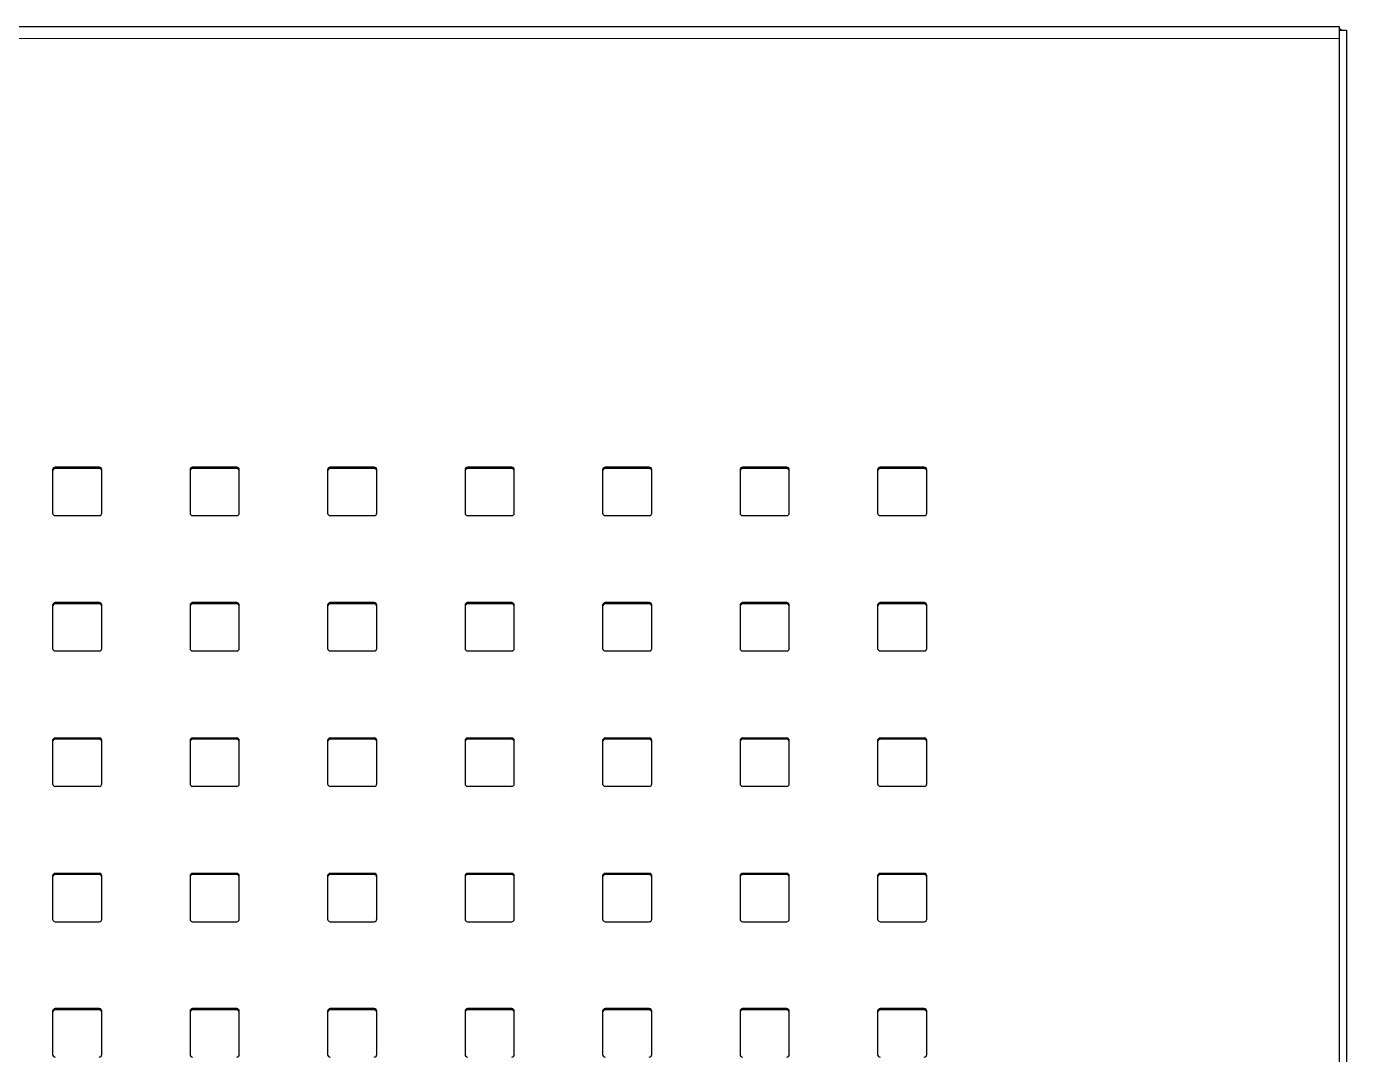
# Model space of a CAD drawing. Header units: millimetres. Extents: x -218071 to -203542, y 15363 to 51382.
# Drawn here: x -217471.24 to -217444.35, y 51361.09 to 51382.04 of the extents above; entities that cross this region are included whole.
import ezdxf

# ---------------------------------------------------------------- set-up
doc = ezdxf.new("R2010")
doc.units = ezdxf.units.MM
doc.header["$LTSCALE"] = 4
doc.layers.add('TPF-EQUIPEMENT', color=7, linetype='Continuous')

msp = doc.modelspace()

# ---------------------------------------------------------------- linework, layer by layer
at = {"layer": 'TPF-EQUIPEMENT', "color": 7, "linetype": 'Continuous', "lineweight": 25, "transparency": 33554671}
for p, q in [((-217638.703, 51382.036), (-217444.503, 51382.036)), ((-217444.503, 51382.036), (-217444.502, 51312.233)), ((-217444.503, 51382.036), (-217444.503, 51381.788)), ((-217444.503, 51381.961), (-217444.353, 51381.961)), ((-217444.353, 51381.961), (-217444.352, 51312.204)), ((-217444.353, 51381.961), (-217444.353, 51381.795)), ((-217470.702, 51373.004), (-217470.702, 51372.118)), ((-217469.752, 51373.053), (-217470.652, 51373.053)), ((-217469.752, 51373.027), (-217470.652, 51373.027)), ((-217469.702, 51372.118), (-217469.702, 51373.004)), ((-217467.902, 51373.004), (-217467.902, 51372.118)), ((-217466.952, 51373.053), (-217467.852, 51373.053)), ((-217466.952, 51373.027), (-217467.852, 51373.027)), ((-217466.902, 51372.118), (-217466.902, 51373.004)), ((-217465.102, 51373.004), (-217465.102, 51372.118)), ((-217464.152, 51373.053), (-217465.052, 51373.053)), ((-217464.152, 51373.027), (-217465.052, 51373.027)), ((-217464.102, 51372.118), (-217464.102, 51373.004)), ((-217462.302, 51373.004), (-217462.302, 51372.118)), ((-217461.352, 51373.053), (-217462.252, 51373.053)), ((-217461.352, 51373.027), (-217462.252, 51373.027)), ((-217461.302, 51372.118), (-217461.302, 51373.004)), ((-217459.502, 51373.004), (-217459.502, 51372.118)), ((-217458.552, 51373.053), (-217459.452, 51373.053)), ((-217458.552, 51373.027), (-217459.452, 51373.027)), ((-217458.502, 51372.118), (-217458.502, 51373.004)), ((-217456.702, 51373.004), (-217456.702, 51372.118)), ((-217455.752, 51373.053), (-217456.652, 51373.053)), ((-217455.752, 51373.027), (-217456.652, 51373.027)), ((-217455.702, 51372.118), (-217455.702, 51373.004)), ((-217453.902, 51373.004), (-217453.902, 51372.118)), ((-217452.952, 51373.053), (-217453.852, 51373.053)), ((-217452.952, 51373.027), (-217453.852, 51373.027)), ((-217452.902, 51372.118), (-217452.902, 51373.004)), ((-217470.652, 51372.069), (-217469.752, 51372.069)), ((-217467.852, 51372.069), (-217466.952, 51372.069)), ((-217465.052, 51372.069), (-217464.152, 51372.069)), ((-217462.252, 51372.069), (-217461.352, 51372.069)), ((-217459.452, 51372.069), (-217458.552, 51372.069)), ((-217456.652, 51372.069), (-217455.752, 51372.069)), ((-217453.852, 51372.069), (-217452.952, 51372.069)), ((-217470.702, 51370.247), (-217470.702, 51369.36)), ((-217469.752, 51370.296), (-217470.652, 51370.296)), ((-217469.752, 51370.27), (-217470.652, 51370.27)), ((-217469.702, 51369.36), (-217469.702, 51370.247)), ((-217467.902, 51370.247), (-217467.902, 51369.36)), ((-217466.952, 51370.296), (-217467.852, 51370.296)), ((-217466.952, 51370.27), (-217467.852, 51370.27)), ((-217466.902, 51369.36), (-217466.902, 51370.247)), ((-217465.102, 51370.247), (-217465.102, 51369.36)), ((-217464.152, 51370.296), (-217465.052, 51370.296)), ((-217464.152, 51370.27), (-217465.052, 51370.27)), ((-217464.102, 51369.36), (-217464.102, 51370.247)), ((-217462.302, 51370.247), (-217462.302, 51369.36)), ((-217461.352, 51370.296), (-217462.252, 51370.296)), ((-217461.352, 51370.27), (-217462.252, 51370.27)), ((-217461.302, 51369.36), (-217461.302, 51370.247)), ((-217459.502, 51370.247), (-217459.502, 51369.36)), ((-217458.552, 51370.296), (-217459.452, 51370.296)), ((-217458.552, 51370.27), (-217459.452, 51370.27)), ((-217458.502, 51369.36), (-217458.502, 51370.247)), ((-217456.702, 51370.247), (-217456.702, 51369.36)), ((-217455.752, 51370.296), (-217456.652, 51370.296)), ((-217455.752, 51370.27), (-217456.652, 51370.27)), ((-217455.702, 51369.36), (-217455.702, 51370.247)), ((-217453.902, 51370.247), (-217453.902, 51369.36)), ((-217452.952, 51370.296), (-217453.852, 51370.296)), ((-217452.952, 51370.27), (-217453.852, 51370.27)), ((-217452.902, 51369.36), (-217452.902, 51370.247)), ((-217470.652, 51369.311), (-217469.752, 51369.311)), ((-217467.852, 51369.311), (-217466.952, 51369.311)), ((-217465.052, 51369.311), (-217464.152, 51369.311)), ((-217462.252, 51369.311), (-217461.352, 51369.311)), ((-217459.452, 51369.311), (-217458.552, 51369.311)), ((-217456.652, 51369.311), (-217455.752, 51369.311)), ((-217453.852, 51369.311), (-217452.952, 51369.311)), ((-217469.752, 51367.538), (-217470.652, 51367.538)), ((-217466.952, 51367.538), (-217467.852, 51367.538)), ((-217464.152, 51367.538), (-217465.052, 51367.538)), ((-217461.352, 51367.538), (-217462.252, 51367.538)), ((-217458.552, 51367.538), (-217459.452, 51367.538)), ((-217455.752, 51367.538), (-217456.652, 51367.538)), ((-217452.952, 51367.538), (-217453.852, 51367.538)), ((-217470.702, 51367.489), (-217470.702, 51366.603)), ((-217469.752, 51367.512), (-217470.652, 51367.512)), ((-217469.702, 51366.603), (-217469.702, 51367.489)), ((-217467.902, 51367.489), (-217467.902, 51366.603)), ((-217466.952, 51367.512), (-217467.852, 51367.512)), ((-217466.902, 51366.603), (-217466.902, 51367.489)), ((-217465.102, 51367.489), (-217465.102, 51366.603)), ((-217464.152, 51367.512), (-217465.052, 51367.512)), ((-217464.102, 51366.603), (-217464.102, 51367.489)), ((-217462.302, 51367.489), (-217462.302, 51366.603)), ((-217461.352, 51367.512), (-217462.252, 51367.512)), ((-217461.302, 51366.603), (-217461.302, 51367.489)), ((-217459.502, 51367.489), (-217459.502, 51366.603)), ((-217458.552, 51367.512), (-217459.452, 51367.512)), ((-217458.502, 51366.603), (-217458.502, 51367.489)), ((-217456.702, 51367.489), (-217456.702, 51366.603)), ((-217455.752, 51367.512), (-217456.652, 51367.512)), ((-217455.702, 51366.603), (-217455.702, 51367.489)), ((-217453.902, 51367.489), (-217453.902, 51366.603)), ((-217452.952, 51367.512), (-217453.852, 51367.512)), ((-217452.902, 51366.603), (-217452.902, 51367.489)), ((-217470.652, 51366.554), (-217469.752, 51366.554)), ((-217467.852, 51366.554), (-217466.952, 51366.554)), ((-217465.052, 51366.554), (-217464.152, 51366.554)), ((-217462.252, 51366.554), (-217461.352, 51366.554)), ((-217459.452, 51366.554), (-217458.552, 51366.554)), ((-217456.652, 51366.554), (-217455.752, 51366.554)), ((-217453.852, 51366.554), (-217452.952, 51366.554)), ((-217470.702, 51364.732), (-217470.702, 51363.845)), ((-217469.752, 51364.781), (-217470.652, 51364.781)), ((-217469.752, 51364.755), (-217470.652, 51364.755)), ((-217469.702, 51363.845), (-217469.702, 51364.732)), ((-217467.902, 51364.732), (-217467.902, 51363.845)), ((-217466.952, 51364.781), (-217467.852, 51364.781)), ((-217466.952, 51364.755), (-217467.852, 51364.755)), ((-217466.902, 51363.845), (-217466.902, 51364.732)), ((-217465.102, 51364.732), (-217465.102, 51363.845)), ((-217464.152, 51364.781), (-217465.052, 51364.781)), ((-217464.152, 51364.755), (-217465.052, 51364.755)), ((-217464.102, 51363.845), (-217464.102, 51364.732)), ((-217462.302, 51364.732), (-217462.302, 51363.845)), ((-217461.352, 51364.781), (-217462.252, 51364.781)), ((-217461.352, 51364.755), (-217462.252, 51364.755)), ((-217461.302, 51363.845), (-217461.302, 51364.732)), ((-217459.502, 51364.732), (-217459.502, 51363.845)), ((-217458.552, 51364.781), (-217459.452, 51364.781)), ((-217458.552, 51364.755), (-217459.452, 51364.755)), ((-217458.502, 51363.845), (-217458.502, 51364.732)), ((-217456.702, 51364.732), (-217456.702, 51363.845)), ((-217455.752, 51364.781), (-217456.652, 51364.781)), ((-217455.752, 51364.755), (-217456.652, 51364.755)), ((-217455.702, 51363.845), (-217455.702, 51364.732)), ((-217453.902, 51364.732), (-217453.902, 51363.845)), ((-217452.952, 51364.781), (-217453.852, 51364.781)), ((-217452.952, 51364.755), (-217453.852, 51364.755)), ((-217452.902, 51363.845), (-217452.902, 51364.732)), ((-217470.652, 51363.796), (-217469.752, 51363.796)), ((-217467.852, 51363.796), (-217466.952, 51363.796)), ((-217465.052, 51363.796), (-217464.152, 51363.796)), ((-217462.252, 51363.796), (-217461.352, 51363.796)), ((-217459.452, 51363.796), (-217458.552, 51363.796)), ((-217456.652, 51363.796), (-217455.752, 51363.796)), ((-217453.852, 51363.796), (-217452.952, 51363.796)), ((-217470.702, 51361.974), (-217470.702, 51361.088)), ((-217469.752, 51362.024), (-217470.652, 51362.024)), ((-217469.752, 51361.998), (-217470.652, 51361.998)), ((-217469.702, 51361.088), (-217469.702, 51361.974)), ((-217467.902, 51361.974), (-217467.902, 51361.088)), ((-217466.952, 51362.024), (-217467.852, 51362.024)), ((-217466.952, 51361.998), (-217467.852, 51361.998)), ((-217466.902, 51361.088), (-217466.902, 51361.974)), ((-217465.102, 51361.974), (-217465.102, 51361.088)), ((-217464.152, 51362.024), (-217465.052, 51362.024)), ((-217464.152, 51361.998), (-217465.052, 51361.998)), ((-217464.102, 51361.088), (-217464.102, 51361.974)), ((-217462.302, 51361.974), (-217462.302, 51361.088)), ((-217461.352, 51362.024), (-217462.252, 51362.024)), ((-217461.352, 51361.998), (-217462.252, 51361.998)), ((-217461.302, 51361.088), (-217461.302, 51361.974)), ((-217459.502, 51361.974), (-217459.502, 51361.088)), ((-217458.552, 51362.024), (-217459.452, 51362.024)), ((-217458.552, 51361.998), (-217459.452, 51361.998)), ((-217458.502, 51361.088), (-217458.502, 51361.974)), ((-217456.702, 51361.974), (-217456.702, 51361.088)), ((-217455.752, 51362.024), (-217456.652, 51362.024)), ((-217455.752, 51361.998), (-217456.652, 51361.998)), ((-217455.702, 51361.088), (-217455.702, 51361.974)), ((-217453.902, 51361.974), (-217453.902, 51361.088)), ((-217452.952, 51362.024), (-217453.852, 51362.024)), ((-217452.952, 51361.998), (-217453.852, 51361.998)), ((-217452.902, 51361.088), (-217452.902, 51361.974))]:
    msp.add_line(p, q, dxfattribs=at)
at = {"layer": 'TPF-EQUIPEMENT', "color": 8, "linetype": 'Continuous', "lineweight": 18, "transparency": 33554671}
for p, q in [((-217638.703, 51381.788), (-217444.503, 51381.788)), ((-217470.652, 51373.027), (-217470.652, 51373.053)), ((-217469.752, 51373.027), (-217469.752, 51373.053)), ((-217467.852, 51373.027), (-217467.852, 51373.053)), ((-217466.952, 51373.027), (-217466.952, 51373.053)), ((-217465.052, 51373.027), (-217465.052, 51373.053)), ((-217464.152, 51373.027), (-217464.152, 51373.053)), ((-217462.252, 51373.027), (-217462.252, 51373.053)), ((-217461.352, 51373.027), (-217461.352, 51373.053)), ((-217459.452, 51373.027), (-217459.452, 51373.053)), ((-217458.552, 51373.027), (-217458.552, 51373.053)), ((-217456.652, 51373.027), (-217456.652, 51373.053)), ((-217455.752, 51373.027), (-217455.752, 51373.053)), ((-217453.852, 51373.027), (-217453.852, 51373.053)), ((-217452.952, 51373.027), (-217452.952, 51373.053)), ((-217470.652, 51370.27), (-217470.652, 51370.296)), ((-217469.752, 51370.27), (-217469.752, 51370.296)), ((-217467.852, 51370.27), (-217467.852, 51370.296)), ((-217466.952, 51370.27), (-217466.952, 51370.296)), ((-217465.052, 51370.27), (-217465.052, 51370.296)), ((-217464.152, 51370.27), (-217464.152, 51370.296)), ((-217462.252, 51370.27), (-217462.252, 51370.296)), ((-217461.352, 51370.27), (-217461.352, 51370.296)), ((-217459.452, 51370.27), (-217459.452, 51370.296)), ((-217458.552, 51370.27), (-217458.552, 51370.296)), ((-217456.652, 51370.27), (-217456.652, 51370.296)), ((-217455.752, 51370.27), (-217455.752, 51370.296)), ((-217453.852, 51370.27), (-217453.852, 51370.296)), ((-217452.952, 51370.27), (-217452.952, 51370.296)), ((-217470.652, 51367.512), (-217470.652, 51367.538)), ((-217469.752, 51367.512), (-217469.752, 51367.538)), ((-217467.852, 51367.512), (-217467.852, 51367.538)), ((-217466.952, 51367.512), (-217466.952, 51367.538)), ((-217465.052, 51367.512), (-217465.052, 51367.538)), ((-217464.152, 51367.512), (-217464.152, 51367.538)), ((-217462.252, 51367.512), (-217462.252, 51367.538)), ((-217461.352, 51367.512), (-217461.352, 51367.538)), ((-217459.452, 51367.512), (-217459.452, 51367.538)), ((-217458.552, 51367.512), (-217458.552, 51367.538)), ((-217456.652, 51367.512), (-217456.652, 51367.538)), ((-217455.752, 51367.512), (-217455.752, 51367.538)), ((-217453.852, 51367.512), (-217453.852, 51367.538)), ((-217452.952, 51367.512), (-217452.952, 51367.538)), ((-217470.652, 51364.755), (-217470.652, 51364.781)), ((-217469.752, 51364.755), (-217469.752, 51364.781)), ((-217467.852, 51364.755), (-217467.852, 51364.781)), ((-217466.952, 51364.755), (-217466.952, 51364.781)), ((-217465.052, 51364.755), (-217465.052, 51364.781)), ((-217464.152, 51364.755), (-217464.152, 51364.781)), ((-217462.252, 51364.755), (-217462.252, 51364.781)), ((-217461.352, 51364.755), (-217461.352, 51364.781)), ((-217459.452, 51364.755), (-217459.452, 51364.781)), ((-217458.552, 51364.755), (-217458.552, 51364.781)), ((-217456.652, 51364.755), (-217456.652, 51364.781)), ((-217455.752, 51364.755), (-217455.752, 51364.781)), ((-217453.852, 51364.755), (-217453.852, 51364.781)), ((-217452.952, 51364.755), (-217452.952, 51364.781)), ((-217470.652, 51361.998), (-217470.652, 51362.024)), ((-217469.752, 51361.998), (-217469.752, 51362.024)), ((-217467.852, 51361.998), (-217467.852, 51362.024)), ((-217466.952, 51361.998), (-217466.952, 51362.024)), ((-217465.052, 51361.998), (-217465.052, 51362.024)), ((-217464.152, 51361.998), (-217464.152, 51362.024)), ((-217462.252, 51361.998), (-217462.252, 51362.024)), ((-217461.352, 51361.998), (-217461.352, 51362.024)), ((-217459.452, 51361.998), (-217459.452, 51362.024)), ((-217458.552, 51361.998), (-217458.552, 51362.024)), ((-217456.652, 51361.998), (-217456.652, 51362.024)), ((-217455.752, 51361.998), (-217455.752, 51362.024)), ((-217453.852, 51361.998), (-217453.852, 51362.024)), ((-217452.952, 51361.998), (-217452.952, 51362.024))]:
    msp.add_line(p, q, dxfattribs=at)
at = {"layer": 'TPF-EQUIPEMENT', "color": 7, "linetype": 'Continuous', "lineweight": 25, "transparency": 33554671, "flags": 128}
msp.add_lwpolyline([(-217444.503, 51381.996), (-217444.486, 51381.985), (-217444.454, 51381.961)], dxfattribs=at)
at = {"layer": 'TPF-EQUIPEMENT', "color": 7, "linetype": 'Continuous', "lineweight": 25, "transparency": 33554671}
for centre, start, end in [((-217470.653, 51373.004), 89.5648, 179.5581), ((-217470.653, 51372.978), 89.5648, 179.5581), ((-217469.752, 51373.004), 0.4419, 90.4352), ((-217469.752, 51372.978), 0.4419, 90.4352), ((-217467.853, 51373.004), 89.5648, 179.5581), ((-217467.853, 51372.978), 89.5648, 179.5581), ((-217466.952, 51373.004), 0.4419, 90.4352), ((-217466.952, 51372.978), 0.4419, 90.4352), ((-217465.053, 51373.004), 89.5648, 179.5581), ((-217465.053, 51372.978), 89.5648, 179.5581), ((-217464.152, 51373.004), 0.4419, 90.4352), ((-217464.152, 51372.978), 0.4419, 90.4352), ((-217462.253, 51373.004), 89.5648, 179.5581), ((-217462.253, 51372.978), 89.5648, 179.5581), ((-217461.352, 51373.004), 0.4419, 90.4352), ((-217461.352, 51372.978), 0.4419, 90.4352), ((-217459.453, 51373.004), 89.5648, 179.5581), ((-217459.453, 51372.978), 89.5648, 179.5581), ((-217458.552, 51373.004), 0.4419, 90.4352), ((-217458.552, 51372.978), 0.4419, 90.4352), ((-217456.653, 51373.004), 89.5648, 179.5581), ((-217456.653, 51372.978), 89.5648, 179.5581), ((-217455.752, 51373.004), 0.4419, 90.4352), ((-217455.752, 51372.978), 0.4419, 90.4352), ((-217453.853, 51373.004), 89.5648, 179.5581), ((-217453.853, 51372.978), 89.5648, 179.5581), ((-217452.952, 51373.004), 0.4419, 90.4352), ((-217452.952, 51372.978), 0.4419, 90.4352), ((-217470.653, 51372.118), 180.4419, 270.4352), ((-217469.752, 51372.118), 269.5648, 359.5581), ((-217467.853, 51372.118), 180.4419, 270.4352), ((-217466.952, 51372.118), 269.5648, 359.5581), ((-217465.053, 51372.118), 180.4419, 270.4352), ((-217464.152, 51372.118), 269.5648, 359.5581), ((-217462.253, 51372.118), 180.4419, 270.4352), ((-217461.352, 51372.118), 269.5648, 359.5581), ((-217459.453, 51372.118), 180.4419, 270.4352), ((-217458.552, 51372.118), 269.5648, 359.5581), ((-217456.653, 51372.118), 180.4419, 270.4352), ((-217455.752, 51372.118), 269.5648, 359.5581), ((-217453.853, 51372.118), 180.4419, 270.4352), ((-217452.952, 51372.118), 269.5648, 359.5581), ((-217470.653, 51370.246), 89.5648, 179.5581), ((-217470.653, 51370.22), 89.5648, 179.5581), ((-217469.752, 51370.246), 0.4419, 90.4352), ((-217469.752, 51370.22), 0.4419, 90.4352), ((-217467.853, 51370.246), 89.5648, 179.5581), ((-217467.853, 51370.22), 89.5648, 179.5581), ((-217466.952, 51370.246), 0.4419, 90.4352), ((-217466.952, 51370.22), 0.4419, 90.4352), ((-217465.053, 51370.246), 89.5648, 179.5581), ((-217465.053, 51370.22), 89.5648, 179.5581), ((-217464.152, 51370.246), 0.4419, 90.4352), ((-217464.152, 51370.22), 0.4419, 90.4352), ((-217462.253, 51370.246), 89.5648, 179.5581), ((-217462.253, 51370.22), 89.5648, 179.5581), ((-217461.352, 51370.246), 0.4419, 90.4352), ((-217461.352, 51370.22), 0.4419, 90.4352), ((-217459.453, 51370.246), 89.5648, 179.5581), ((-217459.453, 51370.22), 89.5648, 179.5581), ((-217458.552, 51370.246), 0.4419, 90.4352), ((-217458.552, 51370.22), 0.4419, 90.4352), ((-217456.653, 51370.246), 89.5648, 179.5581), ((-217456.653, 51370.22), 89.5648, 179.5581), ((-217455.752, 51370.246), 0.4419, 90.4352), ((-217455.752, 51370.22), 0.4419, 90.4352), ((-217453.853, 51370.246), 89.5648, 179.5581), ((-217453.853, 51370.22), 89.5648, 179.5581), ((-217452.952, 51370.246), 0.4419, 90.4352), ((-217452.952, 51370.22), 0.4419, 90.4352), ((-217470.653, 51369.361), 180.4419, 270.4352), ((-217469.752, 51369.361), 269.5648, 359.5581), ((-217467.853, 51369.361), 180.4419, 270.4352), ((-217466.952, 51369.361), 269.5648, 359.5581), ((-217465.053, 51369.361), 180.4419, 270.4352), ((-217464.152, 51369.361), 269.5648, 359.5581), ((-217462.253, 51369.361), 180.4419, 270.4352), ((-217461.352, 51369.361), 269.5648, 359.5581), ((-217459.453, 51369.361), 180.4419, 270.4352), ((-217458.552, 51369.361), 269.5648, 359.5581), ((-217456.653, 51369.361), 180.4419, 270.4352), ((-217455.752, 51369.361), 269.5648, 359.5581), ((-217453.853, 51369.361), 180.4419, 270.4352), ((-217452.952, 51369.361), 269.5648, 359.5581), ((-217470.653, 51367.489), 89.5648, 179.5581), ((-217469.752, 51367.489), 0.4419, 90.4352), ((-217467.853, 51367.489), 89.5648, 179.5581), ((-217466.952, 51367.489), 0.4419, 90.4352), ((-217465.053, 51367.489), 89.5648, 179.5581), ((-217464.152, 51367.489), 0.4419, 90.4352), ((-217462.253, 51367.489), 89.5648, 179.5581), ((-217461.352, 51367.489), 0.4419, 90.4352), ((-217459.453, 51367.489), 89.5648, 179.5581), ((-217458.552, 51367.489), 0.4419, 90.4352), ((-217456.653, 51367.489), 89.5648, 179.5581), ((-217455.752, 51367.489), 0.4419, 90.4352), ((-217453.853, 51367.489), 89.5648, 179.5581), ((-217452.952, 51367.489), 0.4419, 90.4352), ((-217470.653, 51367.463), 89.5648, 179.5581), ((-217469.752, 51367.463), 0.4419, 90.4352), ((-217467.853, 51367.463), 89.5648, 179.5581), ((-217466.952, 51367.463), 0.4419, 90.4352), ((-217465.053, 51367.463), 89.5648, 179.5581), ((-217464.152, 51367.463), 0.4419, 90.4352), ((-217462.253, 51367.463), 89.5648, 179.5581), ((-217461.352, 51367.463), 0.4419, 90.4352), ((-217459.453, 51367.463), 89.5648, 179.5581), ((-217458.552, 51367.463), 0.4419, 90.4352), ((-217456.653, 51367.463), 89.5648, 179.5581), ((-217455.752, 51367.463), 0.4419, 90.4352), ((-217453.853, 51367.463), 89.5648, 179.5581), ((-217452.952, 51367.463), 0.4419, 90.4352), ((-217470.653, 51366.603), 180.4419, 270.4352), ((-217469.752, 51366.603), 269.5648, 359.5581), ((-217467.853, 51366.603), 180.4419, 270.4352), ((-217466.952, 51366.603), 269.5648, 359.5581), ((-217465.053, 51366.603), 180.4419, 270.4352), ((-217464.152, 51366.603), 269.5648, 359.5581), ((-217462.253, 51366.603), 180.4419, 270.4352), ((-217461.352, 51366.603), 269.5648, 359.5581), ((-217459.453, 51366.603), 180.4419, 270.4352), ((-217458.552, 51366.603), 269.5648, 359.5581), ((-217456.653, 51366.603), 180.4419, 270.4352), ((-217455.752, 51366.603), 269.5648, 359.5581), ((-217453.853, 51366.603), 180.4419, 270.4352), ((-217452.952, 51366.603), 269.5648, 359.5581), ((-217470.653, 51364.731), 89.5648, 179.5581), ((-217470.653, 51364.705), 89.5648, 179.5581), ((-217469.752, 51364.731), 0.4419, 90.4352), ((-217469.752, 51364.705), 0.4419, 90.4352), ((-217467.853, 51364.731), 89.5648, 179.5581), ((-217467.853, 51364.705), 89.5648, 179.5581), ((-217466.952, 51364.731), 0.4419, 90.4352), ((-217466.952, 51364.705), 0.4419, 90.4352), ((-217465.053, 51364.731), 89.5648, 179.5581), ((-217465.053, 51364.705), 89.5648, 179.5581), ((-217464.152, 51364.731), 0.4419, 90.4352), ((-217464.152, 51364.705), 0.4419, 90.4352), ((-217462.253, 51364.731), 89.5648, 179.5581), ((-217462.253, 51364.705), 89.5648, 179.5581), ((-217461.352, 51364.731), 0.4419, 90.4352), ((-217461.352, 51364.705), 0.4419, 90.4352), ((-217459.453, 51364.731), 89.5648, 179.5581), ((-217459.453, 51364.705), 89.5648, 179.5581), ((-217458.552, 51364.731), 0.4419, 90.4352), ((-217458.552, 51364.705), 0.4419, 90.4352), ((-217456.653, 51364.731), 89.5648, 179.5581), ((-217456.653, 51364.705), 89.5648, 179.5581), ((-217455.752, 51364.731), 0.4419, 90.4352), ((-217455.752, 51364.705), 0.4419, 90.4352), ((-217453.853, 51364.731), 89.5648, 179.5581), ((-217453.853, 51364.705), 89.5648, 179.5581), ((-217452.952, 51364.731), 0.4419, 90.4352), ((-217452.952, 51364.705), 0.4419, 90.4352), ((-217470.653, 51363.846), 180.4419, 270.4352), ((-217469.752, 51363.846), 269.5648, 359.5581), ((-217467.853, 51363.846), 180.4419, 270.4352), ((-217466.952, 51363.846), 269.5648, 359.5581), ((-217465.053, 51363.846), 180.4419, 270.4352), ((-217464.152, 51363.846), 269.5648, 359.5581), ((-217462.253, 51363.846), 180.4419, 270.4352), ((-217461.352, 51363.846), 269.5648, 359.5581), ((-217459.453, 51363.846), 180.4419, 270.4352), ((-217458.552, 51363.846), 269.5648, 359.5581), ((-217456.653, 51363.846), 180.4419, 270.4352), ((-217455.752, 51363.846), 269.5648, 359.5581), ((-217453.853, 51363.846), 180.4419, 270.4352), ((-217452.952, 51363.846), 269.5648, 359.5581), ((-217470.653, 51361.974), 89.5648, 179.5581), ((-217470.653, 51361.948), 89.5648, 179.5581), ((-217469.752, 51361.974), 0.4419, 90.4352), ((-217469.752, 51361.948), 0.4419, 90.4352), ((-217467.853, 51361.974), 89.5648, 179.5581), ((-217467.853, 51361.948), 89.5648, 179.5581), ((-217466.952, 51361.974), 0.4419, 90.4352), ((-217466.952, 51361.948), 0.4419, 90.4352), ((-217465.053, 51361.974), 89.5648, 179.5581), ((-217465.053, 51361.948), 89.5648, 179.5581), ((-217464.152, 51361.974), 0.4419, 90.4352), ((-217464.152, 51361.948), 0.4419, 90.4352), ((-217462.253, 51361.974), 89.5648, 179.5581), ((-217462.253, 51361.948), 89.5648, 179.5581), ((-217461.352, 51361.974), 0.4419, 90.4352), ((-217461.352, 51361.948), 0.4419, 90.4352), ((-217459.453, 51361.974), 89.5648, 179.5581), ((-217459.453, 51361.948), 89.5648, 179.5581), ((-217458.552, 51361.974), 0.4419, 90.4352), ((-217458.552, 51361.948), 0.4419, 90.4352), ((-217456.653, 51361.974), 89.5648, 179.5581), ((-217456.653, 51361.948), 89.5648, 179.5581), ((-217455.752, 51361.974), 0.4419, 90.4352), ((-217455.752, 51361.948), 0.4419, 90.4352), ((-217453.853, 51361.974), 89.5648, 179.5581), ((-217453.853, 51361.948), 89.5648, 179.5581), ((-217452.952, 51361.974), 0.4419, 90.4352), ((-217452.952, 51361.948), 0.4419, 90.4352), ((-217470.653, 51361.088), 180.4419, 270.4352), ((-217469.752, 51361.088), 269.5648, 359.5581), ((-217467.853, 51361.088), 180.4419, 270.4352), ((-217466.952, 51361.088), 269.5648, 359.5581), ((-217465.053, 51361.088), 180.4419, 270.4352), ((-217464.152, 51361.088), 269.5648, 359.5581), ((-217462.253, 51361.088), 180.4419, 270.4352), ((-217461.352, 51361.088), 269.5648, 359.5581), ((-217459.453, 51361.088), 180.4419, 270.4352), ((-217458.552, 51361.088), 269.5648, 359.5581), ((-217456.653, 51361.088), 180.4419, 270.4352), ((-217455.752, 51361.088), 269.5648, 359.5581), ((-217453.853, 51361.088), 180.4419, 270.4352), ((-217452.952, 51361.088), 269.5648, 359.5581)]:
    msp.add_arc(centre, 0.0496, start, end, dxfattribs=at)

doc.saveas('drawing.dxf')
